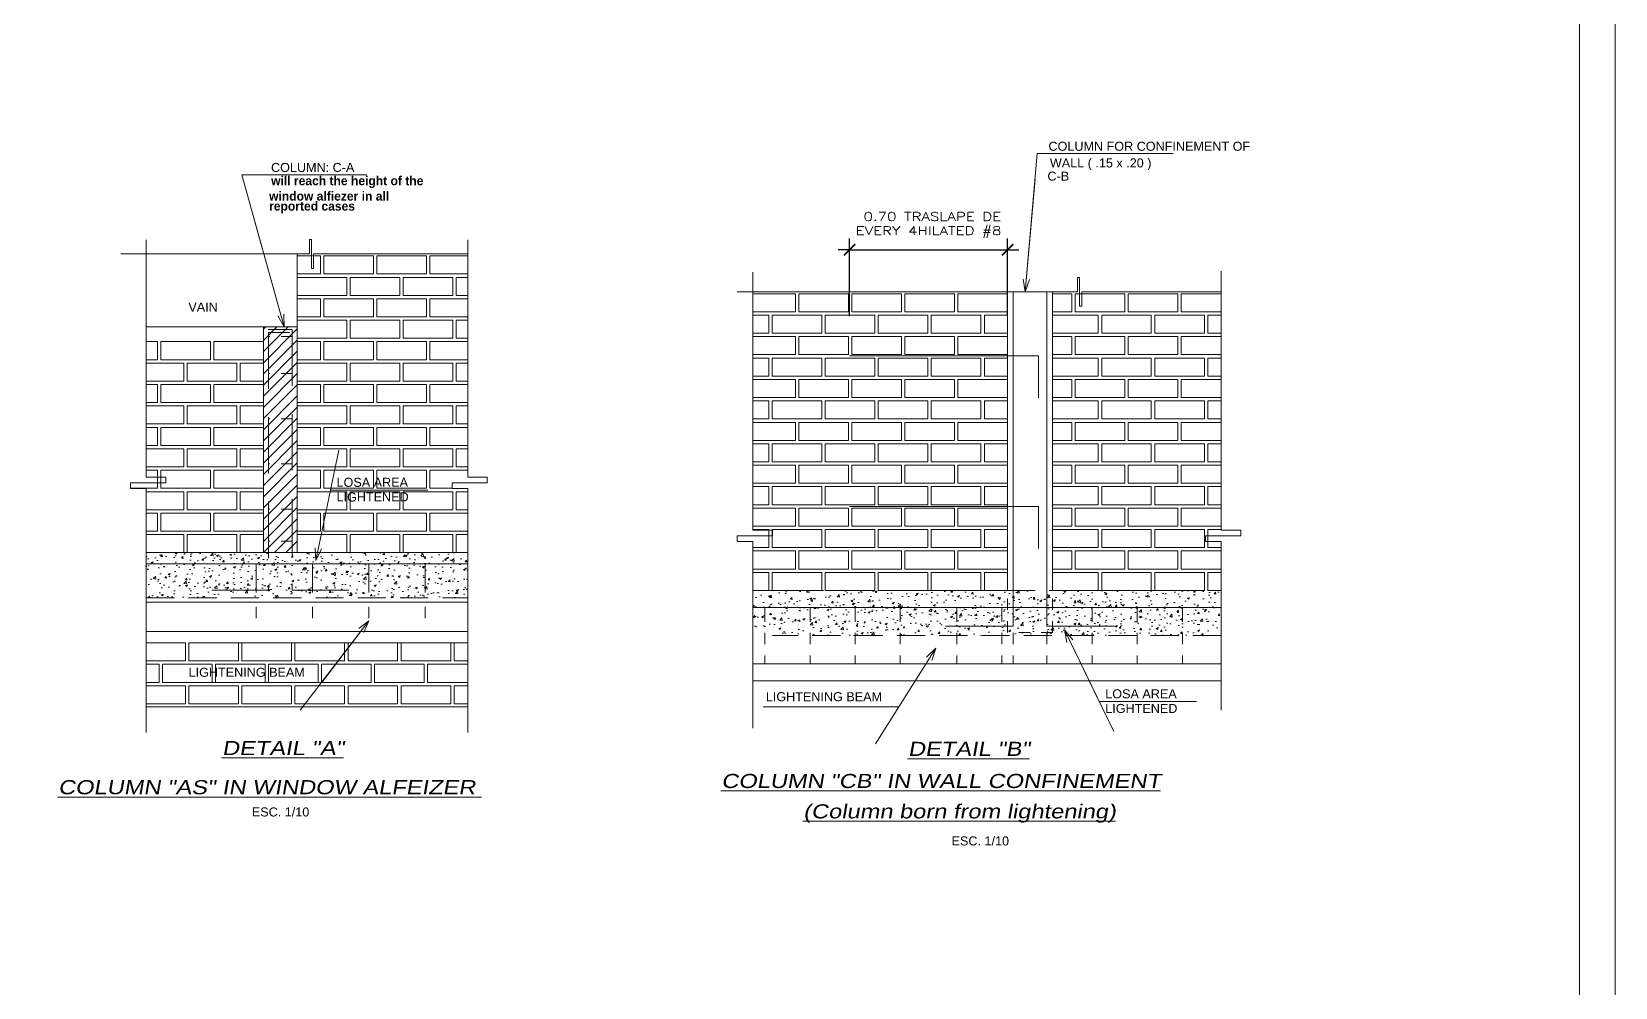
# Model space of a CAD drawing. Header units: millimetres. Extents: x -59 to 123, y 54 to 155.
# Drawn here: x -28.73 to -14.69, y 64.02 to 72.49 of the extents above; entities that cross this region are included whole.
import ezdxf

# ---------------------------------------------------------------- set-up
doc = ezdxf.new("R2010")
doc.units = ezdxf.units.MM
for name, pattern in [('CONTINUA', [0]), ('DASHDOT', [25.4, 12.7, -6.35, 0, -6.35]), ('DASHED', [0.75, 0.5, -0.25]), ('DASHED2', [0.375, 0.25, -0.125]), ('RAYITAS', [0.375, 0.25, -0.125])]:
    doc.linetypes.add(name, pattern=pattern)
doc.layers.get('0').update_dxf_attribs({"lineweight": 9})
doc.layers.get('Defpoints').update_dxf_attribs({"lineweight": 0})
for name, color, linetype, lineweight in [('.pluma1', 7, 'Continuous', 9), ('ACERO', 150, 'CONTINUA', 40), ('COTAS', 8, 'Continuous', 5), ('DET-CORTE', 86, 'Continuous', 50), ('PLUMA 2 NUEVA', 7, 'Continuous', 25), ('TEXTOS', 3, 'Continuous', 0), ('textura', 253, 'Continuous', 0), ('VIGAS', 2, 'Continuous', 25), ('viguetas', 254, 'DASHED2', 9)]:
    doc.layers.add(name, color=color, linetype=linetype, lineweight=lineweight)
doc.styles.add('ARIAL', font='arial.ttf')
doc.styles.add('LUIS', font='arial.ttf')
doc.styles.add('R80-50', font='ROMANS.shx', dxfattribs={"width": 1.3, "height": 0.075})
doc.styles.add('style2', font='bgothm.ttf')
doc.dimstyles.new('1-50', dxfattribs={"dimtxt": 0.1, "dimasz": 0.1, "dimexe": 0.1, "dimexo": 0.1, "dimgap": 0.1, "dimtad": 1, "dimzin": 1, "dimdsep": 46, "dimtxsty": 'R80-50', "dimblk": 'ARCHTICK', "dimcen": 0.09, "dimdle": 0.1, "dimclrt": 94, "dimaunit": 1, "dimadec": 4, "dimazin": 0, "dimtfac": 1, "dimtix": 1, "dimtmove": 0, "dimatfit": 3, "dimldrblk": 'ARCHTICK', "dimfxl": 1, "dimtolj": 1, "dimtzin": 0, "dimarcsym": 0})
doc.dimstyles.new('luis', dxfattribs={"dimtxt": 0.08, "dimasz": 0.05, "dimexe": 0.05, "dimexo": 0.1, "dimgap": 0.05, "dimtad": 2, "dimzin": 4, "dimdsep": 46, "dimtxsty": 'LUIS', "dimblk": 'ARCHTICK', "dimcen": 2, "dimdle": 0.05, "dimclrd": 256, "dimclre": 256, "dimclrt": 56, "dimaunit": 1, "dimadec": 0, "dimazin": 0, "dimtfac": 1, "dimtix": 1, "dimtmove": 0, "dimatfit": 3, "dimfxl": 1, "dimlwd": -1, "dimlwe": -1, "dimarcsym": 0})

# ---------------------------------------------------------------- blocks, each defined once
blk = doc.blocks.new('_ArchTick')
at = {"color": 0, "linetype": 'ByBlock', "const_width": 0.15}
blk.add_lwpolyline([(-0.5, -0.5), (0.5, 0.5)], dxfattribs=at)
blk = doc.blocks.new('*D952')
at = {"layer": 'COTAS', "color": 0, "lineweight": -2, "transparency": 16777216}
for p, q in [((-21.476, 69.965), (-21.476, 70.655)), ((-20.076, 69.965), (-20.076, 70.655)), ((-21.476, 70.555), (-21.576, 70.555)), ((-21.476, 70.555), (-20.076, 70.555)), ((-20.076, 70.555), (-19.976, 70.555))]:
    blk.add_line(p, q, dxfattribs=at)
at = {"layer": 'Defpoints', "color": 0, "transparency": 16777216}
for p in [(-20.076, 70.555), (-21.476, 69.865), (-20.076, 69.865)]:
    blk.add_point(p, dxfattribs=at)
at = {"layer": 'COTAS', "color": 0, "lineweight": -2, "transparency": 16777216, "xscale": 0.1, "yscale": 0.1, "zscale": 0.1}
blk.add_blockref('_ArchTick', (-21.476, 70.555), dxfattribs=at)
at = {"layer": 'COTAS', "color": 0, "lineweight": -2, "transparency": 16777216, "xscale": 0.1, "yscale": 0.1, "zscale": 0.1, "rotation": 180}
blk.add_blockref('_ArchTick', (-20.076, 70.555), dxfattribs=at)
at = {"layer": 'COTAS', "color": 94, "lineweight": 5, "transparency": 16777216, "insert": (-20.776, 70.774), "char_height": 0.075, "attachment_point": 5, "style": 'R80-50'}
blk.add_mtext('\\A1; 0.70 TRASLAPE DE\\PEVERY 4HILATED #8', dxfattribs=at)

msp = doc.modelspace()

# ---------------------------------------------------------------- hatches: boundary and pattern name
at = {"layer": 'textura', "linetype": 'CONTINUA', "lineweight": 5}
h = msp.add_hatch(dxfattribs=at)
h.set_pattern_fill('_USER', color=256, scale=0.07, angle=45, style=0, pattern_type=0)
h.set_pattern_definition([(45, (-26.67188, 67.870126), (-0.0494975, 0.0494975), [])])
h.paths.add_polyline_path([(-26.4158, 69.7859), (-26.6279, 69.7859), (-26.6279, 69.4564), (-26.4158, 69.4564)], flags=17)
h.paths.add_polyline_path([(-26.3719, 69.8701), (-26.6719, 69.8701), (-26.6719, 67.8701), (-26.6279, 67.8701), (-26.6279, 69.7859), (-26.4158, 69.7859), (-26.4158, 67.8701), (-26.3719, 67.8701)])
h.paths.add_polyline_path([(-26.4158, 69.4564), (-26.6279, 69.4564), (-26.6279, 69.0564), (-26.4158, 69.0564)], flags=17)
h.paths.add_polyline_path([(-26.4158, 69.0564), (-26.6279, 69.0564), (-26.6279, 68.6564), (-26.4158, 68.6564)], flags=17)
h.paths.add_polyline_path([(-26.4158, 68.6564), (-26.6279, 68.6564), (-26.6279, 68.2564), (-26.4158, 68.2564)], flags=17)
h.paths.add_polyline_path([(-26.4158, 68.2564), (-26.6279, 68.2564), (-26.6279, 67.9701), (-26.4158, 67.9701)], flags=17)
h.paths.add_polyline_path([(-26.4158, 67.9701), (-26.6279, 67.9701), (-26.6279, 67.8701), (-26.4158, 67.8701)], flags=17)
at = {"layer": 'textura', "linetype": 'CONTINUA', "lineweight": 5, "ltscale": 0.01}
h = msp.add_hatch(dxfattribs=at)
h.set_pattern_fill('AR-CONC', color=256, scale=0.001, style=0)
h.set_pattern_definition([(50, (-27.43598, 171.02076), (0.18218467, -0.01593909), [0.01905, -0.20955]), (355, (-27.43598, 171.02076), (-0.03524283, 0.19105664), [0.01524, -0.16764]), (100.451, (-27.4208, 171.01943), (0.1469425, 0.1751167), [0.01619, -0.17809]), (46.1842, (-27.43598, 171.07156), (0.27107904, -0.04204233), [0.028575, -0.314325]), (96.6356, (-27.41339, 171.06806), (0.23740423, 0.24742556), [0.024285, -0.267135]), (351.184, (-27.43598, 171.07156), (0.2374046, 0.2474251), [0.02286, -0.25146]), (21, (-27.41058, 171.05886), (0.15161488, -0.10226552), [0.01905, -0.20955]), (326, (-27.41058, 171.05886), (0.06180203, 0.18418797), [0.01524, -0.16764]), (71.4514, (-27.39794, 171.05034), (0.2134165, 0.08192286), [0.01619, -0.17809]), (37.5, (-27.435975, 171.02076), (0.003088603, 0.08455504), [0, -0.165608, 0, -0.17018, 0, -0.168275]), (7.5, (-27.435975, 171.02076), (0.06681966, 0.100180575), [0, -0.097028, 0, -0.161798, 0, -0.064135]), (327.5, (-27.49262, 171.02076), (0.135590595, -0.005728744), [0, -0.0635, 0, -0.19812, 0, -0.26289]), (317.5, (-27.51802, 171.02076), (0.14812918, 0.02542649), [0, -0.08255, 0, -0.131572, 0, -0.18669])])
h.paths.add_polyline_path([(-27.7106, 67.7701), (-27.7106, 67.4701), (-26.7369, 67.4701), (-26.7369, 67.7701)])
h.paths.add_polyline_path([(-26.6279, 67.7701), (-26.7369, 67.7701), (-26.7369, 67.5375), (-26.6279, 67.5375)], flags=17)
h.paths.add_polyline_path([(-26.2369, 67.4701), (-26.2369, 67.5375), (-26.4158, 67.5375), (-26.4158, 67.7701), (-26.6279, 67.7701), (-26.6279, 67.5375), (-26.7369, 67.5375), (-26.7369, 67.4701)])
h.paths.add_polyline_path([(-26.2369, 67.7701), (-26.4158, 67.7701), (-26.4158, 67.5375), (-26.2369, 67.5375)])
h.paths.add_polyline_path([(-26.2369, 67.7701), (-26.2369, 67.4701), (-25.7369, 67.4701), (-25.7369, 67.7701)])
h.paths.add_polyline_path([(-25.2369, 67.4701), (-25.2369, 67.7701), (-25.7369, 67.7701), (-25.7369, 67.4701)])
h.paths.add_polyline_path([(-25.2369, 67.4701), (-24.8604, 67.4701), (-24.8604, 67.7701), (-25.2369, 67.7701)])
h.paths.add_polyline_path([(-24.8604, 67.7701), (-24.8604, 67.8701), (-24.9619, 67.8701), (-26.4158, 67.8701), (-26.4158, 67.7701)])
h.paths.add_polyline_path([(-26.6279, 67.8701), (-26.6279, 67.7701), (-26.4158, 67.7701), (-26.4158, 67.8701)])
h.paths.add_polyline_path([(-26.6279, 67.7701), (-26.6279, 67.8701), (-27.7106, 67.8701), (-27.7106, 67.7701)])
h = msp.add_hatch(dxfattribs=at)
h.set_pattern_fill('AR-CONC', color=256, scale=0.001, style=0)
h.set_pattern_definition([(50, (-20.86136, 177.88515), (0.18218467, -0.01593909), [0.01905, -0.20955]), (355, (-20.86136, 177.88515), (-0.03524283, 0.19105664), [0.01524, -0.16764]), (100.451, (-20.84618, 177.88382), (0.1469425, 0.1751167), [0.01619, -0.17809]), (46.1842, (-20.86136, 177.93595), (0.27107904, -0.04204233), [0.028575, -0.314325]), (96.6356, (-20.83877, 177.93245), (0.23740423, 0.24742556), [0.024285, -0.267135]), (351.184, (-20.86136, 177.93595), (0.2374046, 0.2474251), [0.02286, -0.25146]), (21, (-20.83596, 177.92325), (0.15161488, -0.10226552), [0.01905, -0.20955]), (326, (-20.83596, 177.92325), (0.06180203, 0.18418797), [0.01524, -0.16764]), (71.4514, (-20.82332, 177.91473), (0.2134165, 0.08192286), [0.01619, -0.17809]), (37.5, (-20.86136, 177.88515), (0.003088603, 0.08455504), [0, -0.165608, 0, -0.17018, 0, -0.168275]), (7.5, (-20.86136, 177.88515), (0.06681966, 0.100180575), [0, -0.097028, 0, -0.161798, 0, -0.064135]), (327.5, (-20.918, 177.88515), (0.135590595, -0.005728744), [0, -0.0635, 0, -0.19812, 0, -0.26289]), (317.5, (-20.9434, 177.88515), (0.14812918, 0.02542649), [0, -0.08255, 0, -0.131572, 0, -0.18669])])
h.paths.add_polyline_path([(-18.1822, 67.1347), (-18.1822, 67.5347), (-22.3323, 67.5347), (-22.3323, 67.1799), (-22.1593, 67.1799), (-22.1593, 67.1347)])

# ---------------------------------------------------------------- linework, layer by layer
at = {"layer": '.pluma1', "linetype": 'CONTINUA', "lineweight": 5}
for p, q in [((-20.0764, 67.5347), (-20.0764, 70.183)), ((-19.6764, 67.5347), (-19.6764, 70.183))]:
    msp.add_line(p, q, dxfattribs=at)
at = {"layer": '.pluma1', "linetype": 'DASHED', "lineweight": 5, "ltscale": 0.1}
for p, q in [((-20.0764, 67.163), (-20.0764, 67.5105)), ((-19.6764, 67.163), (-19.6764, 67.5143))]:
    msp.add_line(p, q, dxfattribs=at)
msp.add_lwpolyline([(-19.6764, 67.163), (-20.0764, 67.163)], dxfattribs=at)
at = {"layer": 'ACERO', "linetype": 'CONTINUA', "lineweight": 5}
msp.add_line((-27.7106, 67.4311), (-24.8604, 67.4311), dxfattribs=at)
at = {"layer": 'ACERO', "lineweight": 5}
for p, q in [((-22.3323, 67.3847), (-18.1822, 67.3847)), ((-18.1822, 66.8847), (-22.3323, 66.8847))]:
    msp.add_line(p, q, dxfattribs=at)
for points in [[(-20.0264, 70.183), (-20.0264, 67.2181), (-20.6264, 67.2181)], [(-19.7264, 70.183), (-19.7264, 67.2181), (-19.1264, 67.2181)], [(-21.4764, 69.6133), (-19.8, 69.6133), (-19.8, 69.2427)], [(-21.4764, 68.2774), (-19.8, 68.2774), (-19.8, 67.9069)]]:
    msp.add_lwpolyline(points, dxfattribs=at)
at = {"layer": 'ACERO', "linetype": 'DASHED', "lineweight": 5}
for points in [[(-26.4411, 69.8219), (-26.6279, 69.8219), (-26.6279, 67.5375), (-27.2279, 67.5375)], [(-26.6307, 69.8475), (-26.4158, 69.8475), (-26.4158, 67.5375), (-25.8158, 67.5375)]]:
    msp.add_lwpolyline(points, dxfattribs=at)
at = {"layer": 'ACERO', "linetype": 'CONTINUA', "lineweight": 5}
for points in [[(-27.7106, 67.7701), (-24.8604, 67.7701)], [(-27.7106, 67.1701), (-24.8604, 67.1701)]]:
    msp.add_lwpolyline(points, dxfattribs=at)
at = {"layer": 'COTAS', "lineweight": 5}
for points in [[(-27.7106, 70.644), (-27.7106, 68.5385), (-27.5377, 68.5385), (-27.5377, 68.4896), (-27.8503, 68.4896), (-27.8503, 68.4394), (-27.7106, 68.4394), (-27.7106, 66.2764)], [(-24.8604, 70.644), (-24.8604, 68.5385), (-24.6874, 68.5385), (-24.6874, 68.4896), (-25.0001, 68.4896), (-25.0001, 68.4394), (-24.8604, 68.4394), (-24.8604, 66.2764)], [(-22.3323, 70.356), (-22.3323, 68.0685), (-22.1593, 68.0685), (-22.1593, 68.0196), (-22.472, 68.0196), (-22.472, 67.9694), (-22.3323, 67.9694), (-22.3323, 66.3125)], [(-18.1822, 70.3663), (-18.1822, 68.0685), (-18.0093, 68.0685), (-18.0093, 68.0196), (-18.3219, 68.0196), (-18.3219, 67.9694), (-18.1822, 67.9694), (-18.1822, 66.4748)]]:
    msp.add_lwpolyline(points, dxfattribs=at)
at = {"layer": 'Defpoints', "lineweight": 5, "ltscale": 0.5}
msp.add_lwpolyline([(-58.9383, 54.3471), (-14.6883, 54.3471), (-14.6883, 84.1298), (-58.9383, 84.1298)], close=True, dxfattribs=at)
at = {"layer": 'DET-CORTE', "lineweight": 5, "ltscale": 0.5}
msp.add_lwpolyline([(-58.6204, 54.6651), (-15.0063, 54.6651), (-15.0063, 83.8118), (-58.6204, 83.8118)], close=True, dxfattribs=at)
at = {"layer": 'PLUMA 2 NUEVA', "linetype": 'RAYITAS', "lineweight": 5}
for p, q in [((-22.3323, 67.5347), (-18.1822, 67.5347)), ((-18.1822, 67.1347), (-22.1593, 67.1347))]:
    msp.add_line(p, q, dxfattribs=at)
at = {"layer": 'PLUMA 2 NUEVA', "linetype": 'DASHDOT', "lineweight": 5, "ltscale": 0.01}
for p, q in [((-22.2264, 67.3847), (-22.2264, 66.8847)), ((-21.8264, 67.3847), (-21.8264, 66.8847)), ((-21.4264, 67.3847), (-21.4264, 66.8847)), ((-21.0264, 67.3847), (-21.0264, 66.8847)), ((-20.5264, 67.3847), (-20.5264, 66.8847)), ((-20.1264, 67.3847), (-20.1264, 66.8847)), ((-20.0264, 67.3847), (-20.0264, 66.8847)), ((-19.7264, 67.3847), (-19.7264, 66.8847)), ((-19.3264, 67.3847), (-19.3264, 66.8847)), ((-18.9264, 67.3847), (-18.9264, 66.8847)), ((-18.5264, 67.3847), (-18.5264, 66.8847))]:
    msp.add_line(p, q, dxfattribs=at)
at = {"layer": 'PLUMA 2 NUEVA', "linetype": 'CONTINUA', "lineweight": 5}
msp.add_line((-22.3323, 66.7347), (-18.1822, 66.7347), dxfattribs=at)
at = {"layer": 'textura', "linetype": 'CONTINUA', "lineweight": 5}
for p, q in [((-26.6719, 69.8701), (-26.6719, 67.8701)), ((-26.3719, 69.8701), (-26.3719, 67.8701))]:
    msp.add_line(p, q, dxfattribs=at)
for points in [[(-27.9369, 70.5184), (-26.2631, 70.5184), (-26.2631, 70.645), (-26.245, 70.645), (-26.245, 70.3893), (-26.2268, 70.3893), (-26.2268, 70.5184), (-24.8604, 70.5184)], [(-27.7106, 69.8701), (-26.3719, 69.8701), (-26.3719, 70.5184)], [(-26.3719, 70.5001), (-26.1669, 70.5001), (-26.1669, 70.3401), (-26.3719, 70.3401)], [(-24.8604, 70.5001), (-25.1969, 70.5001), (-25.1969, 70.3401), (-24.8604, 70.3401)], [(-24.8604, 70.3101), (-24.9619, 70.3101), (-24.9619, 70.1501), (-24.8604, 70.1501)], [(-22.472, 70.183), (-19.4548, 70.183), (-19.4548, 70.3096), (-19.4366, 70.3096), (-19.4366, 70.0538), (-19.4185, 70.0538), (-19.4185, 70.183), (-18.1822, 70.183)], [(-26.3719, 70.1201), (-26.1669, 70.1201), (-26.1669, 69.9601), (-26.3719, 69.9601)], [(-24.8604, 70.1201), (-25.1969, 70.1201), (-25.1969, 69.9601), (-24.8604, 69.9601)], [(-22.3323, 70.1647), (-21.9564, 70.1647), (-21.9564, 70.0047), (-22.3323, 70.0047)], [(-18.1822, 70.1647), (-18.5364, 70.1647), (-18.5364, 70.0047), (-18.1822, 70.0047)], [(-24.8604, 69.9301), (-24.9619, 69.9301), (-24.9619, 69.7701), (-24.8604, 69.7701)], [(-22.3323, 69.8147), (-22.1914, 69.8147), (-22.1914, 69.9747), (-22.3323, 69.9747)], [(-18.1822, 69.9747), (-18.3014, 69.9747), (-18.3014, 69.8147), (-18.1822, 69.8147)], [(-22.3323, 69.7847), (-21.9564, 69.7847), (-21.9564, 69.6247), (-22.3323, 69.6247)], [(-18.1822, 69.7847), (-18.5364, 69.7847), (-18.5364, 69.6247), (-18.1822, 69.6247)], [(-27.7106, 69.5801), (-27.6119, 69.5801), (-27.6119, 69.7401), (-27.7106, 69.7401)], [(-26.3719, 69.7401), (-26.1669, 69.7401), (-26.1669, 69.5801), (-26.3719, 69.5801)], [(-24.8604, 69.7401), (-25.1969, 69.7401), (-25.1969, 69.5801), (-24.8604, 69.5801)], [(-27.7106, 69.3901), (-27.3769, 69.3901), (-27.3769, 69.5501), (-27.7106, 69.5501)], [(-24.8604, 69.5501), (-24.9619, 69.5501), (-24.9619, 69.3901), (-24.8604, 69.3901)], [(-22.3323, 69.4347), (-22.1914, 69.4347), (-22.1914, 69.5947), (-22.3323, 69.5947)], [(-18.1822, 69.5947), (-18.3014, 69.5947), (-18.3014, 69.4347), (-18.1822, 69.4347)], [(-27.7106, 69.2001), (-27.6119, 69.2001), (-27.6119, 69.3601), (-27.7106, 69.3601)], [(-26.3719, 69.3601), (-26.1669, 69.3601), (-26.1669, 69.2001), (-26.3719, 69.2001)], [(-24.8604, 69.3601), (-25.1969, 69.3601), (-25.1969, 69.2001), (-24.8604, 69.2001)], [(-22.3323, 69.4047), (-21.9564, 69.4047), (-21.9564, 69.2447), (-22.3323, 69.2447)], [(-18.1822, 69.4047), (-18.5364, 69.4047), (-18.5364, 69.2447), (-18.1822, 69.2447)], [(-22.3323, 69.0547), (-22.1914, 69.0547), (-22.1914, 69.2147), (-22.3323, 69.2147)], [(-18.1822, 69.2147), (-18.3014, 69.2147), (-18.3014, 69.0547), (-18.1822, 69.0547)], [(-27.7106, 69.0101), (-27.3769, 69.0101), (-27.3769, 69.1701), (-27.7106, 69.1701)], [(-24.8604, 69.1701), (-24.9619, 69.1701), (-24.9619, 69.0101), (-24.8604, 69.0101)], [(-27.7106, 68.8201), (-27.6119, 68.8201), (-27.6119, 68.9801), (-27.7106, 68.9801)], [(-26.3719, 68.9801), (-26.1669, 68.9801), (-26.1669, 68.8201), (-26.3719, 68.8201)], [(-24.8604, 68.9801), (-25.1969, 68.9801), (-25.1969, 68.8201), (-24.8604, 68.8201)], [(-22.3323, 69.0247), (-21.9564, 69.0247), (-21.9564, 68.8647), (-22.3323, 68.8647)], [(-18.1822, 69.0247), (-18.5364, 69.0247), (-18.5364, 68.8647), (-18.1822, 68.8647)], [(-27.7106, 68.6301), (-27.3769, 68.6301), (-27.3769, 68.7901), (-27.7106, 68.7901)], [(-24.8604, 68.7901), (-24.9619, 68.7901), (-24.9619, 68.6301), (-24.8604, 68.6301)], [(-22.3323, 68.6747), (-22.1914, 68.6747), (-22.1914, 68.8347), (-22.3323, 68.8347)], [(-18.1822, 68.8347), (-18.3014, 68.8347), (-18.3014, 68.6747), (-18.1822, 68.6747)], [(-22.3323, 68.6447), (-21.9564, 68.6447), (-21.9564, 68.4847), (-22.3323, 68.4847)], [(-18.1822, 68.6447), (-18.5364, 68.6447), (-18.5364, 68.4847), (-18.1822, 68.4847)], [(-27.8503, 68.4401), (-27.6119, 68.4401), (-27.6119, 68.6001), (-27.7106, 68.6001)], [(-26.3719, 68.6001), (-26.1669, 68.6001), (-26.1669, 68.4401), (-26.3719, 68.4401)], [(-24.8604, 68.6001), (-25.1969, 68.6001), (-25.1969, 68.4401), (-25.0001, 68.4401)], [(-27.7106, 68.2501), (-27.3769, 68.2501), (-27.3769, 68.4101), (-27.7106, 68.4101)], [(-24.8604, 68.4101), (-24.9619, 68.4101), (-24.9619, 68.2501), (-24.8604, 68.2501)], [(-22.3323, 68.2947), (-22.1914, 68.2947), (-22.1914, 68.4547), (-22.3323, 68.4547)], [(-18.1822, 68.4547), (-18.3014, 68.4547), (-18.3014, 68.2947), (-18.1822, 68.2947)], [(-22.3323, 68.2647), (-21.9564, 68.2647), (-21.9564, 68.1047), (-22.3323, 68.1047)], [(-18.1822, 68.2647), (-18.5364, 68.2647), (-18.5364, 68.1047), (-18.1822, 68.1047)], [(-27.7106, 68.0601), (-27.6119, 68.0601), (-27.6119, 68.2201), (-27.7106, 68.2201)], [(-26.3719, 68.2201), (-26.1669, 68.2201), (-26.1669, 68.0601), (-26.3719, 68.0601)], [(-24.8604, 68.2201), (-25.1969, 68.2201), (-25.1969, 68.0601), (-24.8604, 68.0601)], [(-27.7106, 67.8701), (-27.3769, 67.8701), (-27.3769, 68.0301), (-27.7106, 68.0301)], [(-24.8604, 68.0301), (-24.9619, 68.0301), (-24.9619, 67.8701), (-24.8604, 67.8701)], [(-22.3323, 67.9147), (-22.1914, 67.9147), (-22.1914, 68.0747), (-22.3323, 68.0747)], [(-18.1822, 68.0747), (-18.3014, 68.0747), (-18.3014, 67.9147), (-18.1822, 67.9147)], [(-22.3323, 67.8847), (-21.9564, 67.8847), (-21.9564, 67.7247), (-22.3323, 67.7247)], [(-18.1822, 67.8847), (-18.5364, 67.8847), (-18.5364, 67.7247), (-18.1822, 67.7247)], [(-22.3323, 67.5347), (-22.1914, 67.5347), (-22.1914, 67.6947), (-22.3323, 67.6947)], [(-18.1822, 67.6947), (-18.3014, 67.6947), (-18.3014, 67.5347), (-18.1822, 67.5347)], [(-27.7106, 66.9101), (-27.3619, 66.9101), (-27.3619, 67.0701), (-27.7106, 67.0701)], [(-24.8604, 67.0701), (-24.9819, 67.0701), (-24.9819, 66.9101), (-24.8604, 66.9101)], [(-27.7106, 66.8801), (-27.5969, 66.8801), (-27.5969, 66.7201), (-27.7106, 66.7201)], [(-24.8604, 66.7201), (-25.2169, 66.7201), (-25.2169, 66.8801), (-24.8604, 66.8801)], [(-27.7106, 66.5301), (-27.3619, 66.5301), (-27.3619, 66.6901), (-27.7106, 66.6901)], [(-24.8604, 66.6901), (-24.9819, 66.6901), (-24.9819, 66.5301), (-24.8604, 66.5301)], [(-27.7106, 66.5031), (-24.8604, 66.5031)]]:
    msp.add_lwpolyline(points, dxfattribs=at)
for points in [[(-25.6969, 70.5001), (-26.1369, 70.5001), (-26.1369, 70.3401), (-25.6969, 70.3401)], [(-25.6669, 70.5001), (-25.2269, 70.5001), (-25.2269, 70.3401), (-25.6669, 70.3401)], [(-25.9319, 70.3101), (-26.3719, 70.3101), (-26.3719, 70.1501), (-25.9319, 70.1501)], [(-25.4619, 70.3101), (-25.9019, 70.3101), (-25.9019, 70.1501), (-25.4619, 70.1501)], [(-24.9919, 70.3101), (-25.4319, 70.3101), (-25.4319, 70.1501), (-24.9919, 70.1501)], [(-25.6969, 70.1201), (-26.1369, 70.1201), (-26.1369, 69.9601), (-25.6969, 69.9601)], [(-25.6669, 70.1201), (-25.2269, 70.1201), (-25.2269, 69.9601), (-25.6669, 69.9601)], [(-21.4864, 70.1647), (-21.9264, 70.1647), (-21.9264, 70.0047), (-21.4864, 70.0047)], [(-21.4564, 70.1647), (-21.0164, 70.1647), (-21.0164, 70.0047), (-21.4564, 70.0047)], [(-20.5464, 70.1647), (-20.9864, 70.1647), (-20.9864, 70.0047), (-20.5464, 70.0047)], [(-20.5164, 70.1647), (-20.0764, 70.1647), (-20.0764, 70.0047), (-20.5164, 70.0047)], [(-19.5064, 70.1647), (-19.6764, 70.1647), (-19.6764, 70.0047), (-19.5064, 70.0047)], [(-19.0364, 70.1647), (-19.4764, 70.1647), (-19.4764, 70.0047), (-19.0364, 70.0047)], [(-18.5664, 70.1647), (-19.0064, 70.1647), (-19.0064, 70.0047), (-18.5664, 70.0047)], [(-25.9319, 69.9301), (-26.3719, 69.9301), (-26.3719, 69.7701), (-25.9319, 69.7701)], [(-25.4619, 69.9301), (-25.9019, 69.9301), (-25.9019, 69.7701), (-25.4619, 69.7701)], [(-24.9919, 69.9301), (-25.4319, 69.9301), (-25.4319, 69.7701), (-24.9919, 69.7701)], [(-21.7214, 69.9747), (-22.1614, 69.9747), (-22.1614, 69.8147), (-21.7214, 69.8147)], [(-21.2514, 69.9747), (-21.6914, 69.9747), (-21.6914, 69.8147), (-21.2514, 69.8147)], [(-20.7814, 69.9747), (-21.2214, 69.9747), (-21.2214, 69.8147), (-20.7814, 69.8147)], [(-20.3114, 69.9747), (-20.7514, 69.9747), (-20.7514, 69.8147), (-20.3114, 69.8147)], [(-20.0764, 69.9747), (-20.2814, 69.9747), (-20.2814, 69.8147), (-20.0764, 69.8147)], [(-19.2714, 69.9747), (-19.6764, 69.9747), (-19.6764, 69.8147), (-19.2714, 69.8147)], [(-18.8014, 69.9747), (-19.2414, 69.9747), (-19.2414, 69.8147), (-18.8014, 69.8147)], [(-18.3314, 69.9747), (-18.7714, 69.9747), (-18.7714, 69.8147), (-18.3314, 69.8147)], [(-21.4864, 69.7847), (-21.9264, 69.7847), (-21.9264, 69.6247), (-21.4864, 69.6247)], [(-21.4564, 69.7847), (-21.0164, 69.7847), (-21.0164, 69.6247), (-21.4564, 69.6247)], [(-20.5464, 69.7847), (-20.9864, 69.7847), (-20.9864, 69.6247), (-20.5464, 69.6247)], [(-20.5164, 69.7847), (-20.0764, 69.7847), (-20.0764, 69.6247), (-20.5164, 69.6247)], [(-19.5064, 69.7847), (-19.6764, 69.7847), (-19.6764, 69.6247), (-19.5064, 69.6247)], [(-19.0364, 69.7847), (-19.4764, 69.7847), (-19.4764, 69.6247), (-19.0364, 69.6247)], [(-18.5664, 69.7847), (-19.0064, 69.7847), (-19.0064, 69.6247), (-18.5664, 69.6247)], [(-27.1419, 69.7401), (-27.5819, 69.7401), (-27.5819, 69.5801), (-27.1419, 69.5801)], [(-26.6719, 69.7401), (-27.1119, 69.7401), (-27.1119, 69.5801), (-26.6719, 69.5801)], [(-25.6969, 69.7401), (-26.1369, 69.7401), (-26.1369, 69.5801), (-25.6969, 69.5801)], [(-25.6669, 69.7401), (-25.2269, 69.7401), (-25.2269, 69.5801), (-25.6669, 69.5801)], [(-26.9069, 69.5501), (-27.3469, 69.5501), (-27.3469, 69.3901), (-26.9069, 69.3901)], [(-26.6719, 69.5501), (-26.8769, 69.5501), (-26.8769, 69.3901), (-26.6719, 69.3901)], [(-25.9319, 69.5501), (-26.3719, 69.5501), (-26.3719, 69.3901), (-25.9319, 69.3901)], [(-25.4619, 69.5501), (-25.9019, 69.5501), (-25.9019, 69.3901), (-25.4619, 69.3901)], [(-24.9919, 69.5501), (-25.4319, 69.5501), (-25.4319, 69.3901), (-24.9919, 69.3901)], [(-21.7214, 69.5947), (-22.1614, 69.5947), (-22.1614, 69.4347), (-21.7214, 69.4347)], [(-21.2514, 69.5947), (-21.6914, 69.5947), (-21.6914, 69.4347), (-21.2514, 69.4347)], [(-20.7814, 69.5947), (-21.2214, 69.5947), (-21.2214, 69.4347), (-20.7814, 69.4347)], [(-20.3114, 69.5947), (-20.7514, 69.5947), (-20.7514, 69.4347), (-20.3114, 69.4347)], [(-20.0764, 69.5947), (-20.2814, 69.5947), (-20.2814, 69.4347), (-20.0764, 69.4347)], [(-19.2714, 69.5947), (-19.6764, 69.5947), (-19.6764, 69.4347), (-19.2714, 69.4347)], [(-18.8014, 69.5947), (-19.2414, 69.5947), (-19.2414, 69.4347), (-18.8014, 69.4347)], [(-18.3314, 69.5947), (-18.7714, 69.5947), (-18.7714, 69.4347), (-18.3314, 69.4347)], [(-27.1419, 69.3601), (-27.5819, 69.3601), (-27.5819, 69.2001), (-27.1419, 69.2001)], [(-27.1119, 69.3601), (-26.6719, 69.3601), (-26.6719, 69.2001), (-27.1119, 69.2001)], [(-25.6969, 69.3601), (-26.1369, 69.3601), (-26.1369, 69.2001), (-25.6969, 69.2001)], [(-25.6669, 69.3601), (-25.2269, 69.3601), (-25.2269, 69.2001), (-25.6669, 69.2001)], [(-21.4864, 69.4047), (-21.9264, 69.4047), (-21.9264, 69.2447), (-21.4864, 69.2447)], [(-21.4564, 69.4047), (-21.0164, 69.4047), (-21.0164, 69.2447), (-21.4564, 69.2447)], [(-20.5464, 69.4047), (-20.9864, 69.4047), (-20.9864, 69.2447), (-20.5464, 69.2447)], [(-20.5164, 69.4047), (-20.0764, 69.4047), (-20.0764, 69.2447), (-20.5164, 69.2447)], [(-19.5064, 69.4047), (-19.6764, 69.4047), (-19.6764, 69.2447), (-19.5064, 69.2447)], [(-19.0364, 69.4047), (-19.4764, 69.4047), (-19.4764, 69.2447), (-19.0364, 69.2447)], [(-18.5664, 69.4047), (-19.0064, 69.4047), (-19.0064, 69.2447), (-18.5664, 69.2447)], [(-21.7214, 69.2147), (-22.1614, 69.2147), (-22.1614, 69.0547), (-21.7214, 69.0547)], [(-21.2514, 69.2147), (-21.6914, 69.2147), (-21.6914, 69.0547), (-21.2514, 69.0547)], [(-20.7814, 69.2147), (-21.2214, 69.2147), (-21.2214, 69.0547), (-20.7814, 69.0547)], [(-20.3114, 69.2147), (-20.7514, 69.2147), (-20.7514, 69.0547), (-20.3114, 69.0547)], [(-20.0764, 69.2147), (-20.2814, 69.2147), (-20.2814, 69.0547), (-20.0764, 69.0547)], [(-19.2714, 69.2147), (-19.6764, 69.2147), (-19.6764, 69.0547), (-19.2714, 69.0547)], [(-18.8014, 69.2147), (-19.2414, 69.2147), (-19.2414, 69.0547), (-18.8014, 69.0547)], [(-18.3314, 69.2147), (-18.7714, 69.2147), (-18.7714, 69.0547), (-18.3314, 69.0547)], [(-26.9069, 69.1701), (-27.3469, 69.1701), (-27.3469, 69.0101), (-26.9069, 69.0101)], [(-26.6719, 69.1701), (-26.8769, 69.1701), (-26.8769, 69.0101), (-26.6719, 69.0101)], [(-25.9319, 69.1701), (-26.3719, 69.1701), (-26.3719, 69.0101), (-25.9319, 69.0101)], [(-25.4619, 69.1701), (-25.9019, 69.1701), (-25.9019, 69.0101), (-25.4619, 69.0101)], [(-24.9919, 69.1701), (-25.4319, 69.1701), (-25.4319, 69.0101), (-24.9919, 69.0101)], [(-27.1419, 68.9801), (-27.5819, 68.9801), (-27.5819, 68.8201), (-27.1419, 68.8201)], [(-26.6719, 68.9801), (-27.1119, 68.9801), (-27.1119, 68.8201), (-26.6719, 68.8201)], [(-25.6969, 68.9801), (-26.1369, 68.9801), (-26.1369, 68.8201), (-25.6969, 68.8201)], [(-25.6669, 68.9801), (-25.2269, 68.9801), (-25.2269, 68.8201), (-25.6669, 68.8201)], [(-21.4864, 69.0247), (-21.9264, 69.0247), (-21.9264, 68.8647), (-21.4864, 68.8647)], [(-21.4564, 69.0247), (-21.0164, 69.0247), (-21.0164, 68.8647), (-21.4564, 68.8647)], [(-20.5464, 69.0247), (-20.9864, 69.0247), (-20.9864, 68.8647), (-20.5464, 68.8647)], [(-20.5164, 69.0247), (-20.0764, 69.0247), (-20.0764, 68.8647), (-20.5164, 68.8647)], [(-19.5064, 69.0247), (-19.6764, 69.0247), (-19.6764, 68.8647), (-19.5064, 68.8647)], [(-19.0364, 69.0247), (-19.4764, 69.0247), (-19.4764, 68.8647), (-19.0364, 68.8647)], [(-18.5664, 69.0247), (-19.0064, 69.0247), (-19.0064, 68.8647), (-18.5664, 68.8647)], [(-26.9069, 68.7901), (-27.3469, 68.7901), (-27.3469, 68.6301), (-26.9069, 68.6301)], [(-26.6719, 68.7901), (-26.8769, 68.7901), (-26.8769, 68.6301), (-26.6719, 68.6301)], [(-25.9319, 68.7901), (-26.3719, 68.7901), (-26.3719, 68.6301), (-25.9319, 68.6301)], [(-25.4619, 68.7901), (-25.9019, 68.7901), (-25.9019, 68.6301), (-25.4619, 68.6301)], [(-24.9919, 68.7901), (-25.4319, 68.7901), (-25.4319, 68.6301), (-24.9919, 68.6301)], [(-21.7214, 68.8347), (-22.1614, 68.8347), (-22.1614, 68.6747), (-21.7214, 68.6747)], [(-21.2514, 68.8347), (-21.6914, 68.8347), (-21.6914, 68.6747), (-21.2514, 68.6747)], [(-20.7814, 68.8347), (-21.2214, 68.8347), (-21.2214, 68.6747), (-20.7814, 68.6747)], [(-20.3114, 68.8347), (-20.7514, 68.8347), (-20.7514, 68.6747), (-20.3114, 68.6747)], [(-20.0764, 68.8347), (-20.2814, 68.8347), (-20.2814, 68.6747), (-20.0764, 68.6747)], [(-19.2714, 68.8347), (-19.6764, 68.8347), (-19.6764, 68.6747), (-19.2714, 68.6747)], [(-18.8014, 68.8347), (-19.2414, 68.8347), (-19.2414, 68.6747), (-18.8014, 68.6747)], [(-18.3314, 68.8347), (-18.7714, 68.8347), (-18.7714, 68.6747), (-18.3314, 68.6747)], [(-21.4864, 68.6447), (-21.9264, 68.6447), (-21.9264, 68.4847), (-21.4864, 68.4847)], [(-21.4564, 68.6447), (-21.0164, 68.6447), (-21.0164, 68.4847), (-21.4564, 68.4847)], [(-20.5464, 68.6447), (-20.9864, 68.6447), (-20.9864, 68.4847), (-20.5464, 68.4847)], [(-20.5164, 68.6447), (-20.0764, 68.6447), (-20.0764, 68.4847), (-20.5164, 68.4847)], [(-19.5064, 68.6447), (-19.6764, 68.6447), (-19.6764, 68.4847), (-19.5064, 68.4847)], [(-19.0364, 68.6447), (-19.4764, 68.6447), (-19.4764, 68.4847), (-19.0364, 68.4847)], [(-18.5664, 68.6447), (-19.0064, 68.6447), (-19.0064, 68.4847), (-18.5664, 68.4847)], [(-27.1419, 68.6001), (-27.5819, 68.6001), (-27.5819, 68.4401), (-27.1419, 68.4401)], [(-27.1119, 68.6001), (-26.6719, 68.6001), (-26.6719, 68.4401), (-27.1119, 68.4401)], [(-25.6969, 68.6001), (-26.1369, 68.6001), (-26.1369, 68.4401), (-25.6969, 68.4401)], [(-25.6669, 68.6001), (-25.2269, 68.6001), (-25.2269, 68.4401), (-25.6669, 68.4401)], [(-26.9069, 68.4101), (-27.3469, 68.4101), (-27.3469, 68.2501), (-26.9069, 68.2501)], [(-26.6719, 68.4101), (-26.8769, 68.4101), (-26.8769, 68.2501), (-26.6719, 68.2501)], [(-25.9319, 68.4101), (-26.3719, 68.4101), (-26.3719, 68.2501), (-25.9319, 68.2501)], [(-25.4619, 68.4101), (-25.9019, 68.4101), (-25.9019, 68.2501), (-25.4619, 68.2501)], [(-24.9919, 68.4101), (-25.4319, 68.4101), (-25.4319, 68.2501), (-24.9919, 68.2501)], [(-21.7214, 68.4547), (-22.1614, 68.4547), (-22.1614, 68.2947), (-21.7214, 68.2947)], [(-21.2514, 68.4547), (-21.6914, 68.4547), (-21.6914, 68.2947), (-21.2514, 68.2947)], [(-20.7814, 68.4547), (-21.2214, 68.4547), (-21.2214, 68.2947), (-20.7814, 68.2947)], [(-20.3114, 68.4547), (-20.7514, 68.4547), (-20.7514, 68.2947), (-20.3114, 68.2947)], [(-20.0764, 68.4547), (-20.2814, 68.4547), (-20.2814, 68.2947), (-20.0764, 68.2947)], [(-19.2714, 68.4547), (-19.6764, 68.4547), (-19.6764, 68.2947), (-19.2714, 68.2947)], [(-18.8014, 68.4547), (-19.2414, 68.4547), (-19.2414, 68.2947), (-18.8014, 68.2947)], [(-18.3314, 68.4547), (-18.7714, 68.4547), (-18.7714, 68.2947), (-18.3314, 68.2947)], [(-21.4864, 68.2647), (-21.9264, 68.2647), (-21.9264, 68.1047), (-21.4864, 68.1047)], [(-21.4564, 68.2647), (-21.0164, 68.2647), (-21.0164, 68.1047), (-21.4564, 68.1047)], [(-20.5464, 68.2647), (-20.9864, 68.2647), (-20.9864, 68.1047), (-20.5464, 68.1047)], [(-20.5164, 68.2647), (-20.0764, 68.2647), (-20.0764, 68.1047), (-20.5164, 68.1047)], [(-19.5064, 68.2647), (-19.6764, 68.2647), (-19.6764, 68.1047), (-19.5064, 68.1047)], [(-19.0364, 68.2647), (-19.4764, 68.2647), (-19.4764, 68.1047), (-19.0364, 68.1047)], [(-18.5664, 68.2647), (-19.0064, 68.2647), (-19.0064, 68.1047), (-18.5664, 68.1047)], [(-27.1419, 68.2201), (-27.5819, 68.2201), (-27.5819, 68.0601), (-27.1419, 68.0601)], [(-26.6719, 68.2201), (-27.1119, 68.2201), (-27.1119, 68.0601), (-26.6719, 68.0601)], [(-25.6969, 68.2201), (-26.1369, 68.2201), (-26.1369, 68.0601), (-25.6969, 68.0601)], [(-25.6669, 68.2201), (-25.2269, 68.2201), (-25.2269, 68.0601), (-25.6669, 68.0601)], [(-26.9069, 68.0301), (-27.3469, 68.0301), (-27.3469, 67.8701), (-26.9069, 67.8701)], [(-26.6719, 68.0301), (-26.8769, 68.0301), (-26.8769, 67.8701), (-26.6719, 67.8701)], [(-25.9319, 68.0301), (-26.3719, 68.0301), (-26.3719, 67.8701), (-25.9319, 67.8701)], [(-25.4619, 68.0301), (-25.9019, 68.0301), (-25.9019, 67.8701), (-25.4619, 67.8701)], [(-24.9919, 68.0301), (-25.4319, 68.0301), (-25.4319, 67.8701), (-24.9919, 67.8701)], [(-21.7214, 68.0747), (-22.1614, 68.0747), (-22.1614, 67.9147), (-21.7214, 67.9147)], [(-21.2514, 68.0747), (-21.6914, 68.0747), (-21.6914, 67.9147), (-21.2514, 67.9147)], [(-20.7814, 68.0747), (-21.2214, 68.0747), (-21.2214, 67.9147), (-20.7814, 67.9147)], [(-20.3114, 68.0747), (-20.7514, 68.0747), (-20.7514, 67.9147), (-20.3114, 67.9147)], [(-20.0764, 68.0747), (-20.2814, 68.0747), (-20.2814, 67.9147), (-20.0764, 67.9147)], [(-19.2714, 68.0747), (-19.6764, 68.0747), (-19.6764, 67.9147), (-19.2714, 67.9147)], [(-18.8014, 68.0747), (-19.2414, 68.0747), (-19.2414, 67.9147), (-18.8014, 67.9147)], [(-18.3314, 68.0747), (-18.7714, 68.0747), (-18.7714, 67.9147), (-18.3314, 67.9147)], [(-21.4864, 67.8847), (-21.9264, 67.8847), (-21.9264, 67.7247), (-21.4864, 67.7247)], [(-21.4564, 67.8847), (-21.0164, 67.8847), (-21.0164, 67.7247), (-21.4564, 67.7247)], [(-20.5464, 67.8847), (-20.9864, 67.8847), (-20.9864, 67.7247), (-20.5464, 67.7247)], [(-20.5164, 67.8847), (-20.0764, 67.8847), (-20.0764, 67.7247), (-20.5164, 67.7247)], [(-19.5064, 67.8847), (-19.6764, 67.8847), (-19.6764, 67.7247), (-19.5064, 67.7247)], [(-19.0364, 67.8847), (-19.4764, 67.8847), (-19.4764, 67.7247), (-19.0364, 67.7247)], [(-18.5664, 67.8847), (-19.0064, 67.8847), (-19.0064, 67.7247), (-18.5664, 67.7247)], [(-21.7214, 67.6947), (-22.1614, 67.6947), (-22.1614, 67.5347), (-21.7214, 67.5347)], [(-21.2514, 67.6947), (-21.6914, 67.6947), (-21.6914, 67.5347), (-21.2514, 67.5347)], [(-20.7814, 67.6947), (-21.2214, 67.6947), (-21.2214, 67.5347), (-20.7814, 67.5347)], [(-20.3114, 67.6947), (-20.7514, 67.6947), (-20.7514, 67.5347), (-20.3114, 67.5347)], [(-20.0764, 67.6947), (-20.2814, 67.6947), (-20.2814, 67.5347), (-20.0764, 67.5347)], [(-19.2714, 67.6947), (-19.6764, 67.6947), (-19.6764, 67.5347), (-19.2714, 67.5347)], [(-18.8014, 67.6947), (-19.2414, 67.6947), (-19.2414, 67.5347), (-18.8014, 67.5347)], [(-18.3314, 67.6947), (-18.7714, 67.6947), (-18.7714, 67.5347), (-18.3314, 67.5347)], [(-26.8919, 67.0701), (-27.3319, 67.0701), (-27.3319, 66.9101), (-26.8919, 66.9101)], [(-26.4219, 67.0701), (-26.8619, 67.0701), (-26.8619, 66.9101), (-26.4219, 66.9101)], [(-25.9519, 67.0701), (-26.3919, 67.0701), (-26.3919, 66.9101), (-25.9519, 66.9101)], [(-25.4819, 67.0701), (-25.9219, 67.0701), (-25.9219, 66.9101), (-25.4819, 66.9101)], [(-25.0119, 67.0701), (-25.4519, 67.0701), (-25.4519, 66.9101), (-25.0119, 66.9101)], [(-27.5669, 66.8801), (-27.1269, 66.8801), (-27.1269, 66.7201), (-27.5669, 66.7201)], [(-27.0969, 66.8801), (-26.6569, 66.8801), (-26.6569, 66.7201), (-27.0969, 66.7201)], [(-26.1869, 66.8801), (-26.6269, 66.8801), (-26.6269, 66.7201), (-26.1869, 66.7201)], [(-26.1569, 66.8801), (-25.7169, 66.8801), (-25.7169, 66.7201), (-26.1569, 66.7201)], [(-25.2469, 66.8801), (-25.6869, 66.8801), (-25.6869, 66.7201), (-25.2469, 66.7201)], [(-26.8919, 66.6901), (-27.3319, 66.6901), (-27.3319, 66.5301), (-26.8919, 66.5301)], [(-26.4219, 66.6901), (-26.8619, 66.6901), (-26.8619, 66.5301), (-26.4219, 66.5301)], [(-25.9519, 66.6901), (-26.3919, 66.6901), (-26.3919, 66.5301), (-25.9519, 66.5301)], [(-25.4819, 66.6901), (-25.9219, 66.6901), (-25.9219, 66.5301), (-25.4819, 66.5301)], [(-25.0119, 66.6901), (-25.4519, 66.6901), (-25.4519, 66.5301), (-25.0119, 66.5301)]]:
    msp.add_lwpolyline(points, close=True, dxfattribs=at)
at = {"layer": 'textura', "linetype": 'RAYITAS', "lineweight": 5}
for points in [[(-24.8604, 67.8701), (-27.7106, 67.8701)], [(-27.7106, 67.4701), (-24.8604, 67.4701)]]:
    msp.add_lwpolyline(points, dxfattribs=at)
at = {"layer": 'VIGAS', "linetype": 'CONTINUA', "lineweight": 5}
for points in [[(-27.7106, 67.8701), (-24.8604, 67.8701)], [(-27.1763, 67.0701), (-24.8604, 67.0701)]]:
    msp.add_lwpolyline(points, dxfattribs=at)
at = {"layer": 'viguetas', "linetype": 'DASHDOT', "lineweight": 5, "ltscale": 0.005}
for points in [[(-26.4158, 69.7859), (-26.6279, 69.7859)], [(-26.4158, 69.4564), (-26.6279, 69.4564)], [(-26.4158, 69.0564), (-26.6279, 69.0564)], [(-26.4158, 68.6564), (-26.6279, 68.6564)], [(-26.4158, 68.2564), (-26.6279, 68.2564)], [(-26.4158, 67.9701), (-26.6279, 67.9701)]]:
    msp.add_lwpolyline(points, dxfattribs=at)
at = {"layer": 'viguetas', "linetype": 'DASHDOT', "lineweight": 5, "ltscale": 0.02}
for points in [[(-26.7369, 67.7701), (-26.7369, 67.1701)], [(-26.2369, 67.7701), (-26.2369, 67.1701)], [(-25.7369, 67.7701), (-25.7369, 67.1701)], [(-25.2369, 67.7701), (-25.2369, 67.1701)]]:
    msp.add_lwpolyline(points, dxfattribs=at)

# ---------------------------------------------------------------- texts
at = {"layer": 'TEXTOS', "lineweight": 5, "style": 'LUIS'}
for s, p in [('COLUMN FOR CONFINEMENT OF', (-19.7131, 71.4321)), ('COLUMN: C-A', (-26.6045, 71.2442)), ('WALL ( .15 x .20 )', (-19.7007, 71.2843)), ('C-B', (-19.7222, 71.1674)), ('VAIN', (-27.337, 70.0066)), ('LOSA AREA ', (-26.0236, 68.4532)), ('LIGHTENED', (-26.0236, 68.3233)), ('LIGHTENING BEAM', (-27.3352, 66.7689)), ('LIGHTENING BEAM', (-22.2186, 66.5528)), ('LOSA AREA ', (-19.2097, 66.5786)), ('LIGHTENED', (-19.2097, 66.4486)), ('ESC. 1/10', (-26.7745, 65.5311)), ('ESC. 1/10', (-20.5718, 65.2744))]:
    msp.add_text(s, height=0.08, dxfattribs=at).set_placement(p)
at = {"layer": 'TEXTOS', "lineweight": 5, "ltscale": 2, "style": 'ARIAL', "oblique": 10, "width": 1.2}
for s, p in [('%%UDETAIL "A"', (-27.0381, 66.0751)), ('%%UDETAIL "B"', (-20.9579, 66.0679)), ('%%UCOLUMN "AS" IN WINDOW ALFEIZER ', (-28.4918, 65.7282)), ('%%UCOLUMN "CB" IN WALL CONFINEMENT', (-22.6133, 65.7832)), ('%%U(Column born from lightening)', (-21.887, 65.514))]:
    msp.add_text(s, height=0.125, dxfattribs=at).set_placement(p)
at = {"layer": 'TEXTOS', "lineweight": 5, "char_height": 0.08, "width": 12.786604, "attachment_point": 7, "style": 'style2'}
for s, insert in [('{\\fCentury Gothic|b1|i0|c0|p34;will reach the height of the}', (-26.6032, 71.1021)), ('{\\fCentury Gothic|b1|i0|c0|p34;window alfiezer in all}', (-26.6213, 70.9893)), ('{\\fCentury Gothic|b1|i0|c0|p34;reported cases}', (-26.6213, 70.8776))]:
    msp.add_mtext(s, dxfattribs=dict(at, insert=insert))

# ---------------------------------------------------------------- dimensions: what is measured, and where the dimension line sits
at = {"layer": 'COTAS', "lineweight": 5}
dim = msp.add_linear_dim(base=(-20.0764, 70.5545), p1=(-21.4764, 69.8649), p2=(-20.0764, 69.8649), text=' 0.70 TRASLAPE DE\\PEVERY 4HILATED #8', dimstyle='1-50', override={"dimlfac": 0.5}, dxfattribs=at)
dim.commit()
dim.dimension.update_dxf_attribs({"geometry": '*D952', "text_midpoint": (-20.7764, 70.7742)})

# ---------------------------------------------------------------- leaders
at = {"layer": 'textura', "lineweight": 5}
for points in [[(-19.9192, 70.183), (-19.8122, 71.408), (-18.6091, 71.408)], [(-26.4886, 69.8701), (-26.8621, 71.2189), (-25.756, 71.2189)], [(-26.2071, 67.8002), (-26.0768, 68.4248), (-25.2152, 68.4248)], [(-25.7369, 67.266), (-26.155, 66.7201), (-27.358, 66.7201)], [(-19.5717, 67.1841), (-19.2629, 66.5502), (-18.4012, 66.5502)], [(-20.7123, 67.0222), (-21.0384, 66.504), (-22.2414, 66.504)]]:
    msp.add_leader(points, dimstyle='luis', override={"dimasz": 0.11, "dimclrd": 256, "dimldrblk": 'OPEN30'}, dxfattribs=at)

doc.saveas('drawing.dxf')
